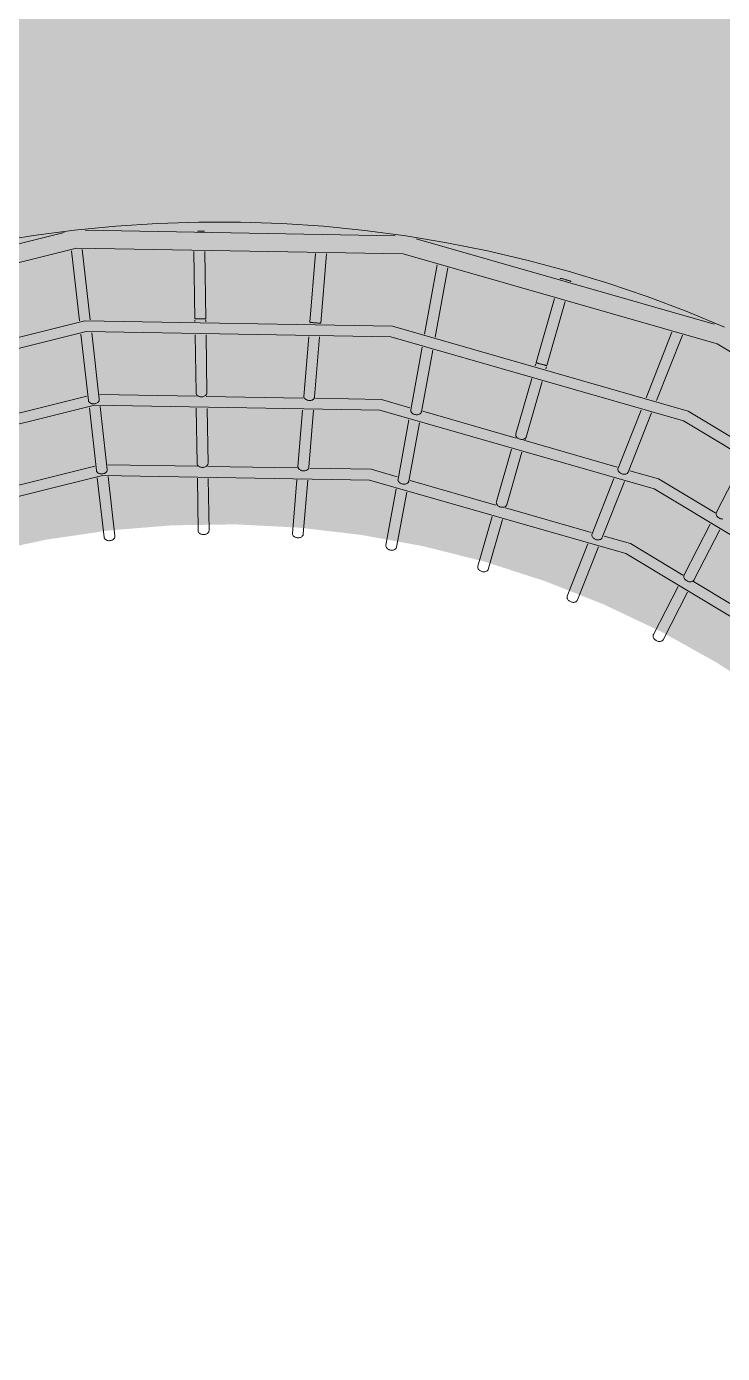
# Model space of a CAD drawing. Header units: millimetres. Extents: x -100577 to 287200, y -212120 to 238461.
# Drawn here: x 29597 to 30748, y 48713 to 50908 of the extents above; entities that cross this region are included whole.
import ezdxf

# ---------------------------------------------------------------- set-up
doc = ezdxf.new("R2010")
doc.units = ezdxf.units.MM
doc.layers.add('06_部屋の色', color=8, linetype='Continuous', lineweight=0)
doc.layers.add('11_見えがかり（家具）', color=8, linetype='Continuous', lineweight=9)

msp = doc.modelspace()

# ---------------------------------------------------------------- hatches: boundary and pattern name
at = {"layer": '06_部屋の色', "true_color": 0xf6e3a4}
h = msp.add_hatch(color=8, dxfattribs=at)
h.paths.add_polyline_path([(15895.7, 43200.1), (16234.5, 43603.9), (16574.4, 44006.9), (14846.3, 45467.7), (18008.7, 50107.5), (18205.2, 50395.6), (18096.6, 50492.5), (18090.8, 50497.8), (18270.8, 50761.8), (18385, 50659.5), (18569.5, 50930.2), (18461.2, 51027.4), (18455.4, 51032.7), (18635.5, 51297), (18749.5, 51194.3), (18783.6, 51244.4), (18814.7, 51289.9), (20029.8, 53072.7), (19922.5, 53171.3), (19916.7, 53176.7), (20097.5, 53441.8), (20203.1, 53344.4), (20210.4, 53337.7), (20395.6, 53609.4), (20288.6, 53708.4), (20282.8, 53713.8), (20463.7, 53979.2), (20576.4, 53874.6), (20596, 53903.4), (21234.8, 54840.6), (21263.9, 54883.2), (21359.7, 55014.5), (21373.6, 55033.6), (21378.3, 55039.3), (21482.8, 55164.6), (21493.3, 55177.2), (21561.8, 55255.5), (21563.9, 55257.9), (21625.8, 55367.7), (21627.5, 55370.8), (21627.6, 55370.8), (21629.9, 55374.5), (21780.4, 55613.7), (21782.9, 55617), (21953.5, 55837.9), (21956.4, 55840.9), (22147.4, 56044.4), (22150.6, 56047.2), (22360.2, 56231.4), (22363.6, 56233.8), (22590, 56397), (22591.8, 56398.1), (22798.5, 56518.8), (22834.6, 56539.9), (23051.8, 56640.2), (23091.8, 56658.6), (23317.7, 56737.6), (23359.2, 56752.1), (23591.6, 56809), (23634.3, 56819.5), (23871.1, 56853.8), (23913.9, 56860), (23914.7, 56860.1), (23918.9, 56860.3), (24201.3, 56873.9), (24256.9, 56873.9), (26592.1, 56873.5), (26592.3, 57022), (26592.3, 57025.5), (30188.3, 57025), (30188.1, 56878.5), (30188.1, 56873), (30228.2, 56873), (30239.8, 56873), (33347.6, 56872.6), (33387.5, 56872.5), (33389.4, 56872.5), (33395.5, 56872.5), (33397.4, 56872.4), (33399.4, 56872.3), (33399.9, 56872.3), (33695.1, 56857.4), (33699.3, 56856.8), (33987.9, 56812.9), (33992, 56811.8), (34274.7, 56739.2), (34278.6, 56737.8), (34552.8, 56637.1), (34556.4, 56635.3), (34819.1, 56507.6), (34822.5, 56505.6), (35071.1, 56352.1), (35074.2, 56349.8), (35306.3, 56172), (35307.1, 56171.3), (35518.7, 55972.5), (35525, 55966.7), (35546.1, 55944.8), (35551.1, 55939.5), (35595.2, 55893.8), (35765.9, 55716.5), (38201.6, 53187.4), (38520.7, 52856), (38555.3, 52820.1), (38568.2, 52806.7), (38566, 52804.6), (38459.4, 52701.1), (38561.6, 52595.3), (38565, 52591.7), (38478.9, 52508), (37969.9, 52018.2), (37917.6, 51966.6), (37818.3, 52068.5), (37811.5, 52075.5), (37807.9, 52071.9), (37807.8, 52071.8), (37807.1, 52071.1), (37803.9, 52068), (37517.2, 51785.6), (37175.5, 51453.6), (37174.1, 51452.2), (37168.1, 51446.4), (36677.4, 50958.6), (36666.8, 50948), (36233.3, 50521), (36337.4, 50416.4), (36340.5, 50413.3), (36276.6, 50350.3), (35928, 49999), (35577, 49649.9), (35093, 49157.3), (34927.8, 48990.8), (34819.6, 49097.5), (34475.8, 48750.8), (34469.6, 48744.3), (34288.1, 48557.2), (34393.2, 48454.4), (34396.8, 48450.9), (34244.8, 48294.2), (33905.1, 47948.4), (33417, 47440), (32936.3, 46944.1), (32588.8, 46577.4), (32516.7, 46502.3), (32411.6, 46602.3), (32406.6, 46607.1), (32195, 46386.6), (32301.6, 46285.4), (32305.3, 46282), (32253.1, 46227.7), (31770.9, 45713.7), (31296, 45212.2), (31069.6, 44967.7), (30963.6, 45066.7), (30958.5, 45071.4), (30845.5, 44949.4), (30841.7, 44945.3), (30516.6, 44598.6), (30511.8, 44593.5), (30509.5, 44591.1), (30505.1, 44586.3), (30503.8, 44584.8), (30046.7, 44086.2), (30042.5, 44081.6), (29562.2, 43562.3), (29551.8, 43551), (29244.8, 43211.4), (29238.1, 43204.1), (28896.6, 42831.2), (28436.3, 42317.2), (28427.4, 42307.3), (28427.3, 42307.2), (28426.3, 42306.1), (27968.4, 41799.5), (27962.9, 41793.4), (27646.1, 41434.9), (27641.4, 41429.6), (27308.9, 41058), (27303.9, 41052.5), (26846.9, 40530.1), (26840, 40522.3), (26382.5, 40004.2), (26211.1, 39805.7), (26324, 39707.5), (26325.8, 39705.9), (26180.2, 39537.2), (25847.6, 39156.8), (25389.7, 38621), (24938.5, 38098.1), (24626.1, 37727.5), (24364.5, 37421.2), (23374.9, 38257.8), (23065.6, 38519.2), (23563.5, 39106.1), (24076.9, 39706.4), (24579.2, 40289.5), (25083.7, 40870.7), (22218.7, 43367), (21705, 42775.2), (21193.4, 42181.4), (20684.1, 41585.8), (20163.7, 40972.6), (20123.7, 40925.2), (22415.2, 38989.2), (21963.5, 38452.5), (21474.4, 37867.6), (21149.6, 37476.6), (20667.4, 36892.6), (20664.9, 36891), (20661.6, 36891.1), (14721.6, 41777.3), (14719.8, 41780.7), (14720.9, 41784.4), (15389.4, 42592.9)])
h.paths.add_polyline_path([(31135.5, 49518.8), (31065.3, 49596.5), (30990.2, 49669.4), (30910.4, 49737.2), (30826.3, 49799.7), (30738.4, 49856.5), (30647, 49907.4), (30552.3, 49952.3), (30455, 49990.9), (30355.4, 50023), (30253.8, 50048.6), (30150.9, 50067.4), (30046.9, 50079.5), (29942.3, 50084.8), (29837.6, 50083.2), (29733.3, 50074.7), (29629.6, 50059.5), (29527.3, 50037.5), (29426.6, 50008.9), (29327.9, 49973.7), (29231.8, 49932.1), (29138.7, 49884.4), (29048.8, 49830.7), (28962.7, 49771.2), (28880.6, 49706.2), (28802.9, 49635.9), (28730, 49560.8), (28662.2, 49481), (28599.7, 49397), (28542.9, 49309.1), (28491.9, 49217.6), (28447.1, 49123), (28408.5, 49025.7), (28376.3, 48926.1), (28350.8, 48824.5), (28331.9, 48721.5), (28319.9, 48617.5), (28314.6, 48512.9), (28316.2, 48408.3), (28324.6, 48303.9), (28339.9, 48200.3), (28361.9, 48097.9), (28390.5, 47997.2), (28425.7, 47898.6), (28467.2, 47802.5), (28515, 47709.3), (28568.7, 47619.5), (28628.2, 47533.3), (28693.2, 47451.2), (28763.4, 47373.5), (28838.6, 47300.7), (28918.3, 47232.9), (29002.4, 47170.4), (29090.3, 47113.5), (29181.7, 47062.6), (29276.4, 47017.7), (29373.7, 46979.1), (29473.3, 46947), (29574.9, 46921.4), (29677.9, 46902.6), (29781.9, 46890.5), (29886.5, 46885.3), (29991.1, 46886.9), (30095.5, 46895.3), (30199.1, 46910.6), (30301.4, 46932.5), (30402.1, 46961.2), (30500.8, 46996.4), (30596.9, 47037.9), (30690, 47085.6), (30779.9, 47139.4), (30866.1, 47198.9), (30948.1, 47263.8), (31025.8, 47334.1), (31098.7, 47409.2), (31166.5, 47489), (31229, 47573), (31285.8, 47660.9), (31336.8, 47752.4), (31381.7, 47847), (31420.2, 47944.3), (31452.4, 48044), (31477.9, 48145.5), (31496.8, 48248.5), (31508.9, 48352.5), (31514.1, 48457.1), (31512.5, 48561.8), (31504.1, 48666.1), (31488.8, 48769.7), (31466.8, 48872.1), (31438.2, 48972.8), (31403, 49071.4), (31361.5, 49167.5), (31313.8, 49260.7), (31260, 49350.6), (31200.5, 49436.7)], flags=0)

# ---------------------------------------------------------------- linework, layer by layer
at = {"layer": '11_見えがかり（家具）'}
for points in [[(30224.8, 50561.9), (30156.6, 50571), (30088.3, 50577.8), (30019.7, 50582.4), (29951, 50584.7), (29882.3, 50584.8), (29813.6, 50582.6), (29745, 50578.2), (29676.6, 50571.5), (29608.5, 50562.6), (29540.7, 50551.5)], [(29694.1, 50571.2), (30207.3, 50562.3)], [(29880.1, 50570), (29880.3, 50570), (29881.4, 50570), (29882.5, 50570), (29883.6, 50570), (29884.7, 50570), (29885.8, 50570), (29886.9, 50570), (29887.9, 50570), (29888.9, 50570), (29889.7, 50570), (29890.4, 50570), (29890.9, 50570), (29891.2, 50570), (29891.5, 50569.9), (29891.5, 50569.9), (29891.5, 50569.8)], [(29161.7, 50443.1), (29659.7, 50567.3)], [(30751.7, 50410.8), (30688.3, 50437.2), (30624, 50461.5), (30558.9, 50483.6), (30493.2, 50503.7), (30426.8, 50521.5), (30359.9, 50537.2), (30292.6, 50550.7), (30224.8, 50561.9)], [(30241.6, 50557.1), (30734.9, 50415.7)], [(29089, 46586.7), (29608.4, 46437.8), (30148.7, 46428.3), (30673, 46559.1), (31145.6, 46821), (31534.4, 47196.4), (31812.7, 47659.6), (31961.6, 48179), (31971.1, 48719.3), (31840.3, 49243.7), (31578.3, 49716.3), (31203, 50105), (30739.8, 50383.3), (30220.3, 50532.3)], [(30220.3, 50532.3), (29680, 50541.7), (29155.7, 50411)], [(29684.7, 50421.2), (29671.5, 50537.5)], [(29689.3, 50539.5), (29702.6, 50423.3)], [(29892, 50536), (29893.7, 50424.9), (29893.7, 50424.8), (29893.5, 50424.8), (29893.1, 50424.8), (29892.6, 50424.7), (29891.9, 50424.7), (29891.1, 50424.7), (29890.2, 50424.6), (29889.1, 50424.6), (29888.1, 50424.6), (29886.9, 50424.5), (29885.8, 50424.5), (29884.7, 50424.5), (29883.7, 50424.5), (29882.5, 50424.5), (29881.4, 50424.5), (29880.3, 50424.5), (29879.3, 50424.5), (29878.4, 50424.5), (29877.6, 50424.5), (29876.9, 50424.5), (29876.4, 50424.5), (29876, 50424.5), (29875.8, 50424.6), (29875.7, 50424.6), (29874, 50536.3)], [(30093.5, 50532.5), (30084, 50417.6), (30083.9, 50417.5), (30083.7, 50417.5), (30083.3, 50417.5), (30082.8, 50417.5), (30082.1, 50417.6), (30081.3, 50417.6), (30080.4, 50417.7), (30079.4, 50417.7), (30078.3, 50417.8), (30077.2, 50417.9), (30076.1, 50418), (30075, 50418.1), (30073.9, 50418.2), (30072.8, 50418.3), (30071.7, 50418.4), (30070.6, 50418.5), (30069.6, 50418.6), (30068.6, 50418.7), (30067.8, 50418.8), (30067.2, 50418.8), (30066.7, 50418.9), (30066.3, 50419), (30066.1, 50419), (30066, 50419.1), (30075.5, 50532.8)], [(30255.7, 50399.4), (30276.7, 50514)], [(30294.1, 50509), (30273.1, 50394.4)], [(30480.1, 50490.8), (30480.4, 50491.7), (30480.5, 50491.7), (30480.7, 50491.7), (30481, 50491.6)], [(30481, 50491.6), (30481.6, 50491.5), (30482.2, 50491.4), (30483, 50491.2), (30483.9, 50490.9), (30484.9, 50490.7), (30485.9, 50490.4), (30487, 50490.1), (30488.1, 50489.8), (30489.1, 50489.5), (30490.2, 50489.2), (30491.2, 50488.9), (30492.3, 50488.5), (30493.4, 50488.2), (30494.3, 50487.9), (30495.2, 50487.7), (30496, 50487.4), (30496.6, 50487.2), (30497.1, 50487), (30497.5, 50486.9), (30497.7, 50486.8), (30497.7, 50486.8), (30497.5, 50485.8)], [(30488.1, 50453.4), (30457.7, 50347.3), (30457.7, 50347.3), (30457.5, 50347.4), (30457.1, 50347.4), (30456.6, 50347.5), (30455.9, 50347.7), (30455.2, 50347.9), (30454.3, 50348.1), (30453.3, 50348.4), (30452.2, 50348.7), (30451.1, 50349), (30450.1, 50349.3), (30449, 50349.6), (30448, 50349.9), (30446.9, 50350.2), (30445.8, 50350.5), (30444.8, 50350.8), (30443.8, 50351.1), (30442.9, 50351.4), (30442.1, 50351.7), (30441.5, 50351.9), (30441, 50352), (30440.7, 50352.2), (30440.5, 50352.3), (30440.4, 50352.3), (30470.8, 50458.4)], [(29200.1, 50298.4), (29693.7, 50421.4), (30202.4, 50412.6), (30691.5, 50272.3), (31127.6, 50010.3), (31481, 49644.3), (31727.7, 49199.3), (31850.8, 48705.6), (31841.9, 48196.9), (31701.7, 47707.9), (31439.6, 47271.8), (31073.6, 46918.3), (30628.7, 46671.7), (30135, 46548.6), (29626.3, 46557.5), (29137.2, 46697.7)], [(29875.8, 50420.3), (29875.8, 50422.6)], [(29893.8, 50422.9), (29893.8, 50419.9)], [(30065.9, 50416.9), (30065.9, 50417.1)], [(29144.4, 46714.2), (29628.9, 46575.3), (30133, 46566.5), (30622.1, 46688.4), (31062.9, 46932.8), (31425.5, 47283), (31685.2, 47715), (31824.1, 48199.6), (31832.9, 48703.6), (31711, 49192.7), (31466.6, 49633.6), (31116.4, 49996.2), (30684.3, 50255.8), (30199.8, 50394.8), (29695.8, 50403.6), (29206.7, 50281.6)], [(29705.1, 50401.4), (29717.5, 50291.9), (29717.6, 50291), (29717.5, 50290.1), (29717.2, 50289.3), (29716.8, 50288.5), (29716.3, 50287.8), (29715.7, 50287.1), (29714.9, 50286.5), (29714.1, 50285.9), (29713.1, 50285.3), (29712, 50284.9), (29710.8, 50284.5), (29709.6, 50284.3), (29708.3, 50284.2), (29707.1, 50284.2), (29706, 50284.4), (29705, 50284.6), (29704, 50284.9), (29703.1, 50285.3), (29702.3, 50285.8), (29701.5, 50286.4), (29700.8, 50287.1), (29700.3, 50287.9), (29699.9, 50288.7), (29699.7, 50289.6), (29687.2, 50399.4)], [(29894.1, 50398.1), (29895.6, 50302.2), (29895.5, 50301.3), (29895.3, 50300.5), (29894.9, 50299.7), (29894.4, 50299), (29893.8, 50298.4), (29893.1, 50297.7), (29892.2, 50297.2), (29891.2, 50296.7), (29890.1, 50296.3), (29888.9, 50296), (29887.7, 50295.8), (29886.5, 50295.7), (29885.3, 50295.8), (29884.2, 50295.9), (29883.1, 50296.2), (29882.1, 50296.5), (29881.2, 50297), (29880.3, 50297.5), (29879.6, 50298.1), (29878.9, 50298.8), (29878.3, 50299.6), (29877.9, 50300.5), (29877.7, 50301.3), (29877.6, 50302.2), (29876.1, 50398.4)], [(30082.1, 50394.8), (30073.8, 50295.8), (30073.8, 50295), (30073.5, 50294.1), (30073.2, 50293.4), (30072.7, 50292.7), (30072.1, 50292.1), (30071.4, 50291.5), (30070.5, 50290.9), (30069.6, 50290.5), (30068.5, 50290.1), (30067.3, 50289.8), (30066.1, 50289.7), (30064.9, 50289.7), (30063.7, 50289.8), (30062.5, 50290), (30061.5, 50290.3), (30060.5, 50290.7), (30059.6, 50291.1), (30058.7, 50291.7), (30057.9, 50292.3), (30057.2, 50293.1), (30056.6, 50293.9), (30056.2, 50294.7), (30056, 50295.6), (30055.9, 50296.5), (30064.1, 50395.1)], [(30622, 50294.3), (30664.9, 50402.7)], [(30682.3, 50397.7), (30639.3, 50289.4)], [(30269.1, 50372.8), (30250.5, 50271.1), (30250.3, 50270.3), (30250, 50269.6), (30249.5, 50268.9), (30248.9, 50268.3), (30248.2, 50267.7), (30247.4, 50267.2), (30246.4, 50266.8), (30245.3, 50266.4), (30244.2, 50266.2), (30243, 50266.1), (30241.8, 50266.2), (30240.6, 50266.3), (30239.4, 50266.6), (30238.4, 50266.9), (30237.4, 50267.3), (30236.5, 50267.8), (30235.6, 50268.4), (30234.8, 50269.1), (30234.1, 50269.9), (30233.5, 50270.7), (30233.1, 50271.6), (30232.8, 50272.5), (30232.7, 50273.4), (30232.8, 50274.3), (30251.7, 50377.8)], [(30438.9, 50346.8), (30439.9, 50350.4)], [(30457.2, 50345.4), (30456.2, 50341.9)], [(30450.1, 50320.9), (30423.9, 50229.3), (30423.5, 50228.5), (30423.1, 50227.9), (30422.5, 50227.2), (30421.8, 50226.7), (30421, 50226.2), (30420, 50225.8), (30419, 50225.5), (30417.8, 50225.3), (30416.7, 50225.3), (30415.5, 50225.4), (30414.3, 50225.6), (30413.1, 50225.9), (30412.1, 50226.3), (30411.1, 50226.7), (30410.2, 50227.3), (30409.3, 50227.9), (30408.5, 50228.6), (30407.8, 50229.5), (30407.3, 50230.3), (30406.8, 50231.2), (30406.6, 50232.2), (30406.5, 50233.1), (30406.5, 50233.9), (30406.7, 50234.8), (30432.9, 50325.8)], [(29541.8, 50258.3), (29696.8, 50297)], [(29718.6, 50299.5), (29878.5, 50296.7)], [(29894.6, 50296.4), (30054.5, 50293.6)], [(30075.3, 50293.3), (30184.3, 50291.4), (30231.4, 50277.8)], [(29193.3, 46826.6), (29647.1, 46696.5), (30119.1, 46688.2), (30577.1, 46802.4), (30990, 47031.3), (31329.6, 47359.3), (31572.8, 47763.9), (31702.9, 48217.7), (31711.1, 48689.7), (31596.9, 49147.8), (31368.1, 49560.7), (31040.1, 49900.3), (30635.5, 50143.4), (30181.7, 50273.6), (29709.6, 50281.8), (29251.6, 50167.6)], [(29718.9, 50279.6), (29730.8, 50175.7), (29730.8, 50174.8), (29730.6, 50173.9), (29730.3, 50173), (29729.8, 50172.1), (29729.2, 50171.4), (29728.5, 50170.7), (29727.7, 50170.1), (29726.9, 50169.6), (29725.9, 50169.1), (29724.8, 50168.7), (29723.6, 50168.4), (29722.4, 50168.2), (29721.2, 50168.2), (29720, 50168.2), (29718.8, 50168.4), (29717.7, 50168.7), (29716.7, 50169.1), (29715.8, 50169.6), (29715.1, 50170.1), (29714.4, 50170.7), (29713.8, 50171.4), (29713.4, 50172.1), (29713, 50173), (29712.9, 50173.9), (29701.1, 50277.6)], [(29896, 50276.5), (29897.4, 50185.5), (29897.3, 50184.6), (29897, 50183.7), (29896.6, 50183), (29896.2, 50182.2), (29895.6, 50181.6), (29894.8, 50180.9), (29893.9, 50180.4), (29892.9, 50179.9), (29891.8, 50179.5), (29890.7, 50179.2), (29889.5, 50179), (29888.2, 50178.9), (29887, 50179), (29885.9, 50179.2), (29884.8, 50179.4), (29883.8, 50179.8), (29882.9, 50180.2), (29882.1, 50180.8), (29881.3, 50181.4), (29880.6, 50182.1), (29880.1, 50182.9), (29879.7, 50183.8), (29879.5, 50184.7), (29879.4, 50185.6), (29878, 50276.9)], [(30072, 50273.5), (30064.2, 50179.5), (30064.1, 50178.6), (30063.9, 50177.8), (30063.5, 50177), (30063, 50176.3), (30062.4, 50175.7), (30061.7, 50175.1), (30060.8, 50174.5), (30059.8, 50174.1), (30058.8, 50173.7), (30057.6, 50173.4), (30056.4, 50173.3), (30055.2, 50173.3), (30054, 50173.4), (30052.8, 50173.6), (30051.7, 50173.9), (30050.8, 50174.3), (30049.9, 50174.8), (30049, 50175.3), (30048.2, 50176), (30047.5, 50176.7), (30046.9, 50177.6), (30046.5, 50178.4), (30046.3, 50179.3), (30046.2, 50180.2), (30054, 50273.8)], [(30252.6, 50271.8), (30407.3, 50227.4)], [(30575.5, 50175), (30575.4, 50175.9), (30575.5, 50176.8), (30575.7, 50177.6), (30613.9, 50273.9)], [(30631.3, 50269), (30592.6, 50171.4), (30592.2, 50170.6), (30591.8, 50170), (30591.2, 50169.4), (30590.6, 50168.8), (30589.7, 50168.4), (30588.8, 50168), (30587.8, 50167.8), (30586.6, 50167.6), (30585.5, 50167.6), (30584.3, 50167.8), (30583.1, 50168), (30582, 50168.4), (30581, 50168.8), (30580, 50169.3), (30579.1, 50169.9), (30578.3, 50170.6), (30577.5, 50171.3), (30576.8, 50172.2), (30576.2, 50173.1), (30575.8, 50174), (30575.5, 50175)], [(30247.1, 50252.7), (30229.5, 50156.3), (30229.3, 50155.5), (30228.9, 50154.7), (30228.5, 50154), (30227.9, 50153.4), (30227.2, 50152.8), (30226.3, 50152.3), (30225.3, 50151.9), (30224.3, 50151.5), (30223.1, 50151.3), (30221.9, 50151.2), (30220.7, 50151.3), (30219.5, 50151.4), (30218.4, 50151.7), (30217.3, 50152), (30216.3, 50152.5), (30215.4, 50153), (30214.5, 50153.6), (30213.7, 50154.3), (30213, 50155), (30212.5, 50155.9), (30212.1, 50156.8), (30211.8, 50157.7), (30211.7, 50158.6), (30211.8, 50159.5), (30229.8, 50257.7)], [(30405.4, 50230), (30405.5, 50230.4)], [(30419.9, 50223.8), (30574.3, 50179.5)], [(30422.8, 50225.6), (30422.7, 50225.1)], [(30416.6, 50204.1), (30391.7, 50117), (30391.3, 50116.3), (30390.9, 50115.6), (30390.3, 50115), (30389.6, 50114.4), (30388.8, 50113.9), (30387.8, 50113.5), (30386.8, 50113.3), (30385.6, 50113.1), (30384.4, 50113), (30383.2, 50113.1), (30382, 50113.3), (30380.9, 50113.6), (30379.9, 50114), (30378.9, 50114.5), (30378, 50115), (30377.1, 50115.7), (30376.3, 50116.4), (30375.6, 50117.2), (30375.1, 50118.1), (30374.7, 50119), (30374.4, 50120), (30374.3, 50120.9), (30374.4, 50121.8), (30374.6, 50122.6), (30399.4, 50209)], [(29566.8, 50145.3), (29710.1, 50181)], [(29731.9, 50183.5), (29879.8, 50180.9)], [(29896.9, 50180.6), (30045, 50178.1)], [(30065.9, 50177.7), (30167.1, 50175.9), (30210.5, 50163.5)], [(30595.5, 50173.4), (30642.6, 50159.9), (30736.3, 50103.7)], [(30748.9, 50093.6), (30747.8, 50093.7), (30746.6, 50093.8), (30745.5, 50094.1), (30744.4, 50094.6), (30743.4, 50095), (30742.4, 50095.6), (30741.6, 50096.2), (30740.7, 50096.9), (30740, 50097.8), (30739.3, 50098.6), (30738.7, 50099.6), (30738.3, 50100.6), (30738.1, 50101.5), (30738, 50102.5), (30738, 50103.4), (30738.2, 50104.2), (30738.6, 50105), (30784.2, 50193.5)], [(29239.8, 46933.6), (29664.3, 46811.9), (30105.9, 46804.2), (30534.4, 46911), (30920.6, 47125.1), (31238.3, 47431.9), (31465.7, 47810.5), (31587.5, 48235), (31595.2, 48676.5), (31488.3, 49105), (31274.2, 49491.3), (30967.5, 49808.9), (30588.9, 50036.4), (30164.4, 50158.1), (29722.9, 50165.8), (29294.4, 50059)], [(29732.2, 50163.7), (29743.3, 50065.6), (29743.4, 50064.7), (29743.2, 50063.8), (29743, 50062.9), (29742.5, 50062.1), (29742, 50061.4), (29741.4, 50060.7), (29740.7, 50060), (29739.8, 50059.4), (29738.8, 50058.9), (29737.6, 50058.4), (29736.5, 50058.1), (29735.2, 50057.9), (29734, 50057.8), (29732.8, 50057.8), (29731.7, 50058), (29730.6, 50058.2), (29729.7, 50058.6), (29728.8, 50059), (29728, 50059.5), (29727.2, 50060.1), (29726.6, 50060.9), (29726, 50061.7), (29725.7, 50062.5), (29725.5, 50063.4), (29714.3, 50161.6)], [(29897.8, 50160.8), (29899.1, 50074.4), (29899, 50073.5), (29898.7, 50072.7), (29898.3, 50071.9), (29897.8, 50071.2), (29897.2, 50070.5), (29896.5, 50069.9), (29895.6, 50069.3), (29894.6, 50068.8), (29893.5, 50068.4), (29892.3, 50068.1), (29891.1, 50067.9), (29889.9, 50067.9), (29888.7, 50067.9), (29887.5, 50068.1), (29886.5, 50068.4), (29885.5, 50068.8), (29884.6, 50069.2), (29883.7, 50069.8), (29883, 50070.4), (29882.3, 50071.1), (29881.8, 50071.9), (29881.4, 50072.8), (29881.1, 50073.7), (29881.1, 50074.6), (29879.8, 50161.1)], [(30062.4, 50157.9), (30055, 50068.9), (30054.9, 50068), (30054.7, 50067.1), (30054.3, 50066.3), (30053.8, 50065.6), (30053.2, 50065), (30052.5, 50064.4), (30051.6, 50063.8), (30050.6, 50063.3), (30049.5, 50063), (30048.3, 50062.7), (30047.1, 50062.6), (30045.9, 50062.6), (30044.7, 50062.7), (30043.6, 50062.9), (30042.5, 50063.2), (30041.5, 50063.6), (30040.6, 50064.1), (30039.8, 50064.7), (30039, 50065.4), (30038.3, 50066.1), (30037.7, 50067), (30037.3, 50067.8), (30037.1, 50068.7), (30037, 50069.7), (30044.4, 50158.2)], [(30231.7, 50157.4), (30373.7, 50116.7)], [(30532.5, 50066.5), (30532.4, 50067.4), (30532.5, 50068.3), (30532.7, 50069.1), (30568.9, 50160.4)], [(30586.3, 50155.5), (30549.5, 50062.9), (30549.2, 50062.1), (30548.8, 50061.4), (30548.2, 50060.8), (30547.5, 50060.3), (30546.7, 50059.8), (30545.7, 50059.5), (30544.7, 50059.2), (30543.6, 50059.1), (30542.4, 50059.1), (30541.2, 50059.2), (30540, 50059.4), (30538.9, 50059.8), (30537.9, 50060.2), (30536.9, 50060.8), (30536.1, 50061.3), (30535.2, 50062), (30534.4, 50062.8), (30533.7, 50063.7), (30533.2, 50064.6), (30532.8, 50065.5), (30532.5, 50066.5)], [(30226.2, 50138.3), (30209.5, 50047.1), (30209.3, 50046.3), (30208.9, 50045.5), (30208.4, 50044.8), (30207.9, 50044.2), (30207.1, 50043.6), (30206.3, 50043.1), (30205.3, 50042.6), (30204.2, 50042.3), (30203.1, 50042.1), (30201.9, 50042), (30200.6, 50042), (30199.4, 50042.2), (30198.3, 50042.4), (30197.2, 50042.8), (30196.3, 50043.2), (30195.4, 50043.7), (30194.5, 50044.3), (30193.7, 50045.1), (30193, 50045.8), (30192.5, 50046.7), (30192, 50047.6), (30191.8, 50048.5), (30191.7, 50049.5), (30191.8, 50050.3), (30208.8, 50143.3)], [(30389.3, 50112.2), (30531.4, 50071.4)], [(30384.8, 50092.9), (30361.1, 50010.3), (30360.7, 50009.6), (30360.3, 50008.9), (30359.7, 50008.3), (30359, 50007.7), (30358.1, 50007.2), (30357.2, 50006.8), (30356.1, 50006.5), (30355, 50006.3), (30353.8, 50006.3), (30352.6, 50006.3), (30351.4, 50006.5), (30350.3, 50006.9), (30349.2, 50007.3), (30348.2, 50007.7), (30347.3, 50008.3), (30346.5, 50008.9), (30345.7, 50009.7), (30345, 50010.5), (30344.5, 50011.4), (30344, 50012.3), (30343.8, 50013.3), (30343.7, 50014.2), (30343.8, 50015.1), (30344, 50015.9), (30367.5, 50097.8)], [(30743.9, 50076), (30701, 49992.7), (30700.5, 49992), (30700, 49991.4), (30699.3, 49990.9), (30698.5, 49990.5), (30697.6, 49990.1), (30696.5, 49989.9), (30695.4, 49989.8), (30694.3, 49989.8), (30693.1, 49990), (30692, 49990.3), (30690.9, 49990.7), (30689.9, 49991.2), (30688.9, 49991.8), (30688.1, 49992.4), (30687.2, 49993.1), (30686.5, 49993.9), (30685.8, 49994.8), (30685.3, 49995.8), (30684.8, 49996.8), (30684.6, 49997.7), (30684.5, 49998.7), (30684.6, 49999.6), (30684.8, 50000.5), (30685.1, 50001.2), (30728.4, 50085.2)], [(30552.7, 50065.4), (30596.1, 50052.9), (30682.8, 50000.8)], [(30491.6, 49963.3), (30491.5, 49964.2), (30491.6, 49965.1), (30491.8, 49966), (30526, 50052.4)], [(30543.4, 50047.4), (30508.6, 49959.7), (30508.3, 49958.9), (30507.8, 49958.2), (30507.3, 49957.6), (30506.6, 49957.1), (30505.7, 49956.6), (30504.8, 49956.2), (30503.7, 49956), (30502.6, 49955.8), (30501.4, 49955.8), (30500.3, 49955.9), (30499.1, 49956.2), (30498, 49956.5), (30496.9, 49957), (30496, 49957.5), (30495.1, 49958.1), (30494.2, 49958.8), (30493.5, 49959.6), (30492.8, 49960.4), (30492.2, 49961.4), (30491.8, 49962.3), (30491.6, 49963.3)], [(30690.8, 49972.9), (30650.2, 49894), (30649.7, 49893.3), (30649.2, 49892.7), (30648.5, 49892.2), (30647.6, 49891.8), (30646.7, 49891.4), (30645.7, 49891.2), (30644.6, 49891.1), (30643.4, 49891.1), (30642.2, 49891.3), (30641.1, 49891.6), (30640, 49892), (30639, 49892.5), (30638.1, 49893), (30637.2, 49893.7), (30636.4, 49894.4), (30635.6, 49895.2), (30634.9, 49896.1), (30634.4, 49897.1), (30634, 49898.1), (30633.8, 49899.1), (30633.7, 49900), (30633.8, 49900.9), (30634, 49901.8), (30634.3, 49902.6), (30675.3, 49982.2)], [(30700.5, 49990.2), (30827.8, 49913.7)]]:
    msp.add_lwpolyline(points, dxfattribs=at)

doc.saveas('drawing.dxf')
